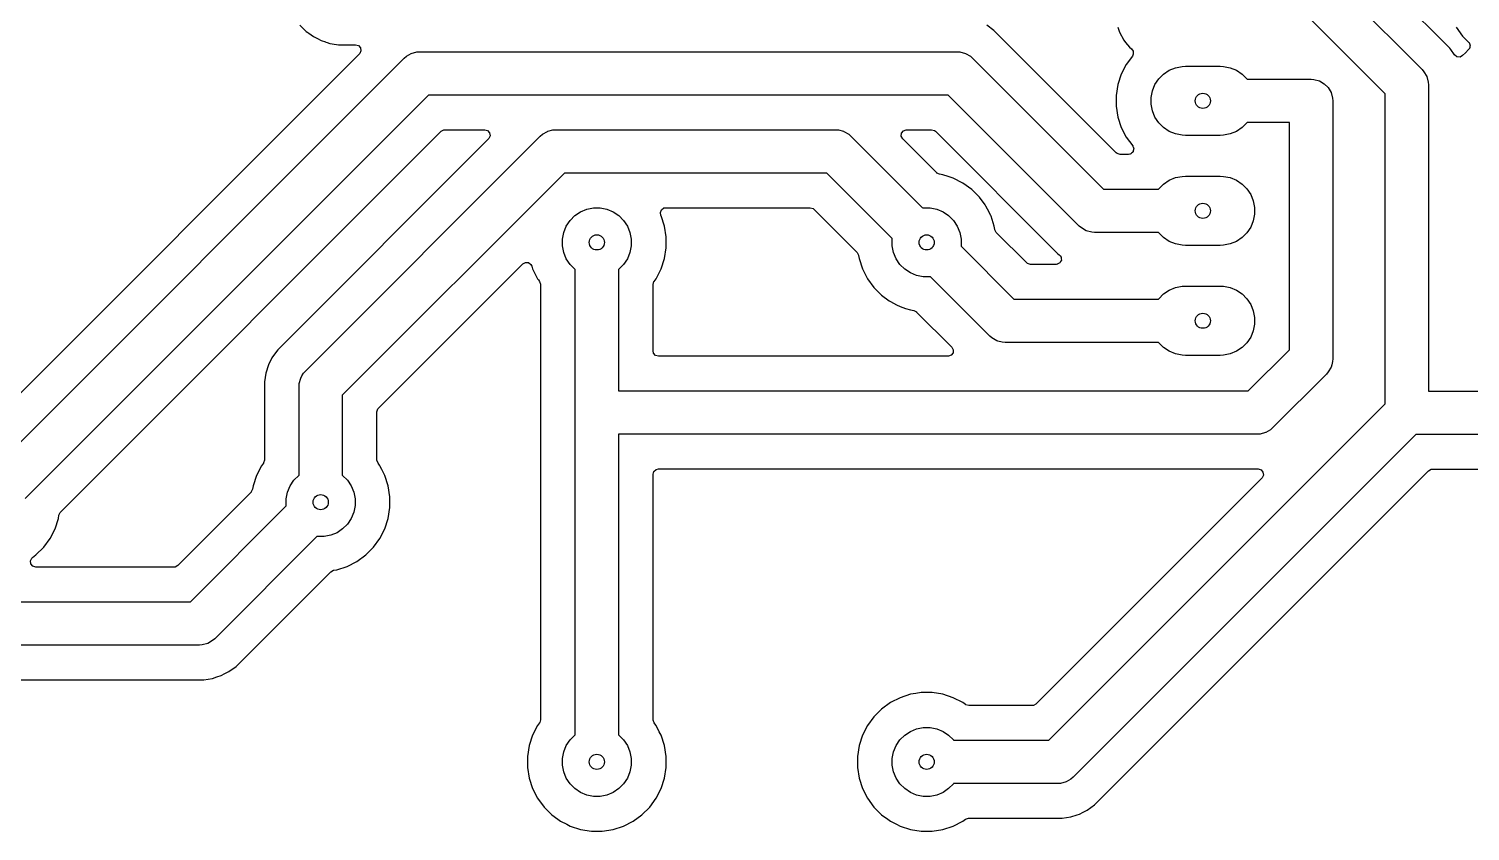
# Model space of a CAD drawing. Extents: x 20 to 124, y -124 to -20.
# Drawn here: x 50.81 to 84.11, y -99.6 to -81.07 of the extents above; entities that cross this region are included whole.
import ezdxf

# ---------------------------------------------------------------- set-up
doc = ezdxf.new("R2010")
doc.units = 0
doc.layers.add('BLACK', color=7, linetype='CONTINUOUS')
doc.layers.add('WHITE', color=7, linetype='CONTINUOUS')

msp = doc.modelspace()

# ---------------------------------------------------------------- linework, layer by layer
at = {"layer": 'BLACK', "linetype": 'CONTINUOUS'}
for p, q in [((83.632866, -81.515281), (81.315619, -79.198034)), ((80.821953, -79.836447), (82.994453, -82.008947)), ((82.1409, -82.569606), (80.261294, -80.69)), ((57.071734, -80.980919), (57.216481, -81.125666)), ((57.216481, -81.125666), (57.253599, -81.152634)), ((57.253599, -81.152634), (57.276003, -81.168911)), ((57.276003, -81.168911), (57.276002, -81.168911)), ((57.276002, -81.168911), (57.381235, -81.245367)), ((57.381235, -81.245367), (57.382089, -81.245987)), ((57.382089, -81.245987), (57.473285, -81.292453)), ((73.101719, -81.104234), (72.936111, -80.983913)), ((73.101721, -81.104236), (73.101719, -81.104234)), ((75.930666, -83.933181), (73.101721, -81.104236)), ((75.96985, -81.028845), (76.004768, -81.143954)), ((76.004768, -81.143954), (76.102315, -81.32645)), ((83.781132, -81.028848), (83.929201, -81.232649)), ((83.929201, -81.232649), (83.929205, -81.232654)), ((83.929205, -81.232654), (84.06887, -81.372319)), ((57.473285, -81.292453), (57.564481, -81.33892)), ((57.564481, -81.33892), (57.661779, -81.370534)), ((57.661779, -81.370534), (57.666417, -81.372041)), ((57.666417, -81.372041), (57.666422, -81.372043)), ((57.666422, -81.372043), (57.700654, -81.383165)), ((57.700654, -81.383165), (57.759165, -81.402177)), ((57.759165, -81.402177), (57.813564, -81.410793)), ((57.813564, -81.410793), (57.961348, -81.4342)), ((57.961348, -81.4342), (57.961349, -81.4342)), ((57.961349, -81.4342), (58.166052, -81.4342)), ((58.166052, -81.4342), (58.357253, -81.4342)), ((58.357253, -81.4342), (58.424292, -81.453885)), ((58.424292, -81.453885), (58.470047, -81.506689)), ((58.479991, -81.575847), (58.450966, -81.639403)), ((58.470047, -81.506689), (58.479991, -81.575847)), ((76.102315, -81.32645), (76.146479, -81.380264)), ((76.146479, -81.380264), (76.23359, -81.48641)), ((76.23359, -81.48641), (76.282049, -81.52618)), ((76.282049, -81.52618), (76.321383, -81.583926)), ((83.656407, -81.547682), (83.632866, -81.515281)), ((83.744636, -81.669119), (83.656407, -81.547682)), ((84.068872, -81.547678), (83.994972, -81.621579)), ((84.06887, -81.372319), (84.073208, -81.380264)), ((84.090021, -81.519427), (84.068872, -81.547678)), ((84.073208, -81.380264), (84.080456, -81.38569)), ((84.080456, -81.38569), (84.08969, -81.410449)), ((84.08969, -81.410449), (84.102355, -81.433642)), ((84.091552, -81.512388), (84.090021, -81.519427)), ((84.097371, -81.503334), (84.091552, -81.512388)), ((84.099256, -81.476974), (84.097371, -81.503334)), ((84.104873, -81.451154), (84.099256, -81.476974)), ((84.102355, -81.433642), (84.101709, -81.442671)), ((84.101709, -81.442671), (84.104873, -81.451154)), ((58.444934, -81.645881), (49.69859, -90.392223)), ((50.017278, -91.205615), (59.480246, -81.742647)), ((58.450966, -81.639403), (58.444934, -81.645881)), ((59.480246, -81.742647), (59.52941, -81.699531)), ((59.52941, -81.699531), (59.529419, -81.699523)), ((59.529419, -81.699523), (59.642458, -81.63426)), ((59.642458, -81.63426), (59.768537, -81.600477)), ((59.768537, -81.600477), (59.768552, -81.600477)), ((59.768552, -81.600477), (59.8338, -81.5962)), ((59.8338, -81.5962), (72.2545, -81.5962)), ((72.2545, -81.5962), (72.319748, -81.600477)), ((72.319748, -81.600477), (72.319763, -81.600477)), ((72.319763, -81.600477), (72.445842, -81.63426)), ((72.445842, -81.63426), (72.558881, -81.699523)), ((72.558881, -81.699523), (72.558896, -81.699538)), ((72.558896, -81.699538), (72.608053, -81.742647)), ((72.608053, -81.742647), (75.635406, -84.77)), ((76.161129, -81.891155), (76.04676, -82.115616)), ((76.303703, -81.694918), (76.161129, -81.891155)), ((76.323254, -81.65377), (76.303703, -81.694918)), ((76.321383, -81.583926), (76.323254, -81.65377)), ((83.745687, -81.670544), (83.744636, -81.669119)), ((83.80162, -81.712416), (83.745687, -81.670544)), ((83.871312, -81.7174), (83.80162, -81.712416)), ((83.932635, -81.683916), (83.871312, -81.7174)), ((83.994972, -81.621579), (83.932635, -81.683916)), ((76.04676, -82.115616), (75.96891, -82.355214)), ((76.824463, -82.352883), (76.911592, -82.222485)), ((76.911592, -82.222485), (77.022485, -82.111592)), ((77.022485, -82.111592), (77.152883, -82.024463)), ((77.152883, -82.024463), (77.297772, -81.964448)), ((77.297772, -81.964448), (77.451586, -81.933852)), ((77.451586, -81.933852), (77.53, -81.93)), ((77.53, -81.93), (78.33, -81.93)), ((78.33, -81.93), (78.408414, -81.933852)), ((78.408414, -81.933852), (78.562228, -81.964448)), ((78.562228, -81.964448), (78.707117, -82.024463)), ((78.707117, -82.024463), (78.837515, -82.111592)), ((78.837515, -82.111592), (78.948408, -82.222485)), ((78.948408, -82.222485), (78.953429, -82.23)), ((78.953429, -82.23), (80.4317, -82.23)), ((80.4317, -82.23), (80.496963, -82.234278)), ((80.496963, -82.234278), (80.623042, -82.26806)), ((82.994453, -82.008947), (83.037561, -82.058103)), ((83.037561, -82.058103), (83.037577, -82.058119)), ((83.037577, -82.058119), (83.10284, -82.171158)), ((83.10284, -82.171158), (83.136623, -82.297237)), ((75.96891, -82.355214), (75.9295, -82.604038)), ((76.733852, -82.651586), (76.764448, -82.497772)), ((76.764448, -82.497772), (76.824463, -82.352883)), ((80.623042, -82.26806), (80.736081, -82.333323)), ((80.736081, -82.333323), (80.828377, -82.425619)), ((80.828377, -82.425619), (80.89364, -82.538658)), ((80.89364, -82.538658), (80.927422, -82.664737)), ((82.1409, -89.729793), (82.1409, -82.569606)), ((83.136623, -82.297237), (83.136623, -82.297252)), ((83.136623, -82.297252), (83.1409, -82.3625)), ((83.1409, -82.3625), (83.1409, -89.4369)), ((60.040907, -82.5962), (50.724384, -91.912721)), ((72.047394, -82.5962), (60.040907, -82.5962)), ((75.074747, -85.623553), (72.047394, -82.5962)), ((75.9295, -82.604038), (75.9295, -82.855961)), ((75.9295, -82.855961), (75.96891, -83.104785)), ((76.733852, -82.808414), (76.733852, -82.651586)), ((76.764448, -82.962228), (76.733852, -82.808414)), ((80.927422, -82.664737), (80.9317, -82.73)), ((80.9317, -82.73), (80.9317, -88.6878)), ((75.96891, -83.104785), (76.04676, -83.344383)), ((76.824463, -83.107117), (76.764448, -82.962228)), ((76.911592, -83.237515), (76.824463, -83.107117)), ((77.022485, -83.348408), (76.911592, -83.237515)), ((78.948408, -83.237515), (78.837515, -83.348408)), ((78.953429, -83.23), (78.948408, -83.237515)), ((79.9317, -83.23), (78.953429, -83.23)), ((79.9317, -88.480693), (79.9317, -83.23)), ((51.537757, -92.231426), (60.336166, -83.433019)), ((57.196447, -88.971847), (62.623947, -83.544347)), ((60.336166, -83.433019), (60.397489, -83.399534)), ((60.397489, -83.399534), (60.423847, -83.3967)), ((60.423847, -83.3967), (61.340153, -83.3967)), ((61.340153, -83.3967), (61.407192, -83.416385)), ((61.407192, -83.416385), (61.452947, -83.469189)), ((61.462891, -83.538347), (61.433866, -83.601903)), ((61.452947, -83.469189), (61.462891, -83.538347)), ((62.623947, -83.544347), (62.67311, -83.501231)), ((62.67311, -83.501231), (62.673119, -83.501223)), ((62.673119, -83.501223), (62.786158, -83.43596)), ((62.786158, -83.43596), (62.797134, -83.433019)), ((62.797134, -83.433019), (62.912237, -83.402177)), ((62.912237, -83.402177), (62.912252, -83.402177)), ((62.912252, -83.402177), (62.9775, -83.3979)), ((62.9775, -83.3979), (69.4479, -83.3979)), ((69.4479, -83.3979), (69.513148, -83.402177)), ((69.513148, -83.402177), (69.513163, -83.402177)), ((69.513163, -83.402177), (69.628266, -83.433019)), ((69.628266, -83.433019), (69.639242, -83.43596)), ((69.639242, -83.43596), (69.752281, -83.501223)), ((69.752281, -83.501223), (69.752296, -83.501238)), ((69.752296, -83.501238), (69.801453, -83.544347)), ((69.801453, -83.544347), (71.462721, -85.205615)), ((70.964081, -83.547058), (70.969065, -83.477366)), ((70.997566, -83.608381), (70.964081, -83.547058)), ((70.969065, -83.477366), (71.010937, -83.421433)), ((71.010937, -83.421433), (71.076401, -83.397016)), ((71.076401, -83.397016), (71.085247, -83.3967)), ((71.085247, -83.3967), (71.664453, -83.3967)), ((71.664453, -83.3967), (71.731492, -83.416385)), ((71.731492, -83.416385), (71.752134, -83.433019)), ((71.752134, -83.433019), (74.581081, -86.261966)), ((76.04676, -83.344383), (76.161132, -83.568848)), ((76.161132, -83.568848), (76.309176, -83.772615)), ((77.152883, -83.435537), (77.022485, -83.348408)), ((77.297772, -83.495552), (77.152883, -83.435537)), ((77.451586, -83.526148), (77.297772, -83.495552)), ((77.53, -83.53), (77.451586, -83.526148)), ((78.33, -83.53), (77.53, -83.53)), ((78.408414, -83.526148), (78.33, -83.53)), ((78.562228, -83.495552), (78.408414, -83.526148)), ((78.707117, -83.435537), (78.562228, -83.495552)), ((78.837515, -83.348408), (78.707117, -83.435537)), ((61.427834, -83.608381), (56.558036, -88.478178)), ((61.433866, -83.601903), (61.427834, -83.608381)), ((71.781408, -84.392223), (70.997566, -83.608381)), ((76.31683, -83.906475), (76.307801, -83.915248)), ((76.309176, -83.772615), (76.313407, -83.784474)), ((76.313407, -83.784474), (76.321652, -83.793989)), ((76.322039, -83.884072), (76.31683, -83.906475)), ((76.321652, -83.793989), (76.324925, -83.816755)), ((76.331596, -83.863147), (76.322039, -83.884072)), ((76.324925, -83.816755), (76.332656, -83.838421)), ((76.332656, -83.838421), (76.329804, -83.850684)), ((76.329804, -83.850684), (76.331596, -83.863147)), ((75.951308, -83.949815), (75.930666, -83.933181)), ((76.018347, -83.9695), (75.951308, -83.949815)), ((76.208858, -83.9695), (76.018347, -83.9695)), ((76.243793, -83.964477), (76.208858, -83.9695)), ((76.252978, -83.958573), (76.243793, -83.964477)), ((76.266724, -83.95517), (76.252978, -83.958573)), ((76.283218, -83.939139), (76.266724, -83.95517)), ((76.302571, -83.926703), (76.283218, -83.939139)), ((76.307801, -83.915248), (76.302571, -83.926703)), ((63.184606, -84.3979), (58.05, -89.532506)), ((69.240794, -84.3979), (63.184606, -84.3979)), ((70.755615, -85.912721), (69.240794, -84.3979)), ((71.786555, -84.397085), (71.781408, -84.392223)), ((71.849689, -84.427015), (71.786555, -84.397085)), ((71.924783, -84.438909), (71.849689, -84.427015)), ((72.044582, -84.477834), (71.924783, -84.438909)), ((72.164379, -84.516759), (72.044582, -84.477834)), ((72.388845, -84.63113), (72.164379, -84.516759)), ((77.022485, -84.651592), (77.152883, -84.564463)), ((77.152883, -84.564463), (77.297772, -84.504448)), ((77.297772, -84.504448), (77.451586, -84.473852)), ((77.451586, -84.473852), (77.53, -84.47)), ((77.53, -84.47), (78.33, -84.47)), ((78.33, -84.47), (78.408414, -84.473852)), ((78.408414, -84.473852), (78.562228, -84.504448)), ((78.562228, -84.504448), (78.707117, -84.564463)), ((78.707117, -84.564463), (78.837515, -84.651592)), ((72.388847, -84.631131), (72.388845, -84.63113)), ((72.388848, -84.631132), (72.388847, -84.631131)), ((72.592649, -84.779201), (72.388848, -84.631132)), ((72.592654, -84.779205), (72.592649, -84.779201)), ((72.770794, -84.957345), (72.592654, -84.779205)), ((75.635406, -84.77), (76.906571, -84.77)), ((76.906571, -84.77), (76.911592, -84.762485)), ((76.911592, -84.762485), (77.022485, -84.651592)), ((78.837515, -84.651592), (78.948408, -84.762485)), ((78.948408, -84.762485), (79.035537, -84.892883)), ((79.035537, -84.892883), (79.095552, -85.037772)), ((63.552883, -85.294463), (63.697772, -85.234448)), ((63.697772, -85.234448), (63.851586, -85.203852)), ((63.851586, -85.203852), (64.008414, -85.203852)), ((64.008414, -85.203852), (64.162228, -85.234448)), ((64.162228, -85.234448), (64.307117, -85.294463)), ((65.423091, -85.245286), (65.480197, -85.205029)), ((65.480197, -85.205029), (65.520197, -85.1984)), ((65.520197, -85.1984), (68.857853, -85.1984)), ((68.857853, -85.1984), (68.924892, -85.218085)), ((68.924892, -85.218085), (68.945534, -85.234719)), ((68.945534, -85.234719), (69.942223, -86.231408)), ((71.462721, -85.205615), (71.471586, -85.203852)), ((71.471586, -85.203852), (71.628414, -85.203852)), ((71.628414, -85.203852), (71.782228, -85.234448)), ((71.782228, -85.234448), (71.927117, -85.294463)), ((72.770798, -84.95735), (72.770794, -84.957345)), ((72.899952, -85.135117), (72.770798, -84.95735)), ((72.91887, -85.161155), (72.899952, -85.135117)), ((72.991747, -85.304184), (72.91887, -85.161155)), ((79.095552, -85.037772), (79.126148, -85.191586)), ((79.126148, -85.191586), (79.126148, -85.348414)), ((63.224463, -85.622883), (63.311592, -85.492485)), ((63.311592, -85.492485), (63.422485, -85.381592)), ((63.422485, -85.381592), (63.552883, -85.294463)), ((64.307117, -85.294463), (64.437515, -85.381592)), ((64.437515, -85.381592), (64.548408, -85.492485)), ((64.548408, -85.492485), (64.635537, -85.622883)), ((65.396816, -85.310027), (65.423091, -85.245286)), ((65.409713, -85.378696), (65.396816, -85.310027)), ((65.413238, -85.385614), (65.409713, -85.378696)), ((65.413238, -85.385617), (65.413238, -85.385614)), ((65.413241, -85.385621), (65.413238, -85.385617)), ((65.49109, -85.625215), (65.413241, -85.385621)), ((71.927117, -85.294463), (72.057515, -85.381592)), ((72.057515, -85.381592), (72.168408, -85.492485)), ((72.168408, -85.492485), (72.255537, -85.622883)), ((73.033239, -85.385616), (72.991747, -85.304184)), ((73.033239, -85.385618), (73.033239, -85.385616)), ((73.033241, -85.385621), (73.033239, -85.385618)), ((73.036601, -85.395962), (73.033241, -85.385621)), ((73.11109, -85.625214), (73.036601, -85.395962)), ((79.095552, -85.502228), (79.035537, -85.647117)), ((79.126148, -85.348414), (79.095552, -85.502228)), ((63.133852, -85.921586), (63.164448, -85.767772)), ((63.164448, -85.767772), (63.224463, -85.622883)), ((64.635537, -85.622883), (64.695552, -85.767772)), ((64.695552, -85.767772), (64.726148, -85.921586)), ((65.5305, -85.874038), (65.49109, -85.625215)), ((65.5305, -86.125962), (65.5305, -85.874038)), ((72.255537, -85.622883), (72.315552, -85.767772)), ((72.315552, -85.767772), (72.346148, -85.921586)), ((73.122983, -85.700306), (73.11109, -85.625214)), ((73.12429, -85.707267), (73.122983, -85.700306)), ((73.157775, -85.76859), (73.12429, -85.707267)), ((73.862365, -86.473181), (73.157775, -85.76859)), ((75.123903, -85.666661), (75.074747, -85.623553)), ((75.123919, -85.666677), (75.123903, -85.666661)), ((75.236958, -85.73194), (75.123919, -85.666677)), ((75.363037, -85.765723), (75.236958, -85.73194)), ((75.363052, -85.765723), (75.363037, -85.765723)), ((75.4283, -85.77), (75.363052, -85.765723)), ((76.906571, -85.77), (75.4283, -85.77)), ((76.911592, -85.777515), (76.906571, -85.77)), ((77.022485, -85.888408), (76.911592, -85.777515)), ((77.152883, -85.975537), (77.022485, -85.888408)), ((78.837515, -85.888408), (78.707117, -85.975537)), ((78.948408, -85.777515), (78.837515, -85.888408)), ((79.035537, -85.647117), (78.948408, -85.777515)), ((63.133852, -86.078414), (63.133852, -85.921586)), ((63.164448, -86.232228), (63.133852, -86.078414)), ((63.224463, -86.377117), (63.164448, -86.232228)), ((64.695552, -86.232228), (64.635537, -86.377117)), ((64.726148, -86.078414), (64.695552, -86.232228)), ((64.726148, -85.921586), (64.726148, -86.078414)), ((65.49109, -86.374785), (65.5305, -86.125962)), ((69.942223, -86.231408), (69.975708, -86.292731)), ((70.753852, -85.921586), (70.755615, -85.912721)), ((70.753852, -86.078414), (70.753852, -85.921586)), ((70.784448, -86.232228), (70.753852, -86.078414)), ((70.844463, -86.377117), (70.784448, -86.232228)), ((72.346148, -86.078414), (72.344384, -86.087278)), ((72.344384, -86.087278), (73.567107, -87.31)), ((72.346148, -85.921586), (72.346148, -86.078414)), ((77.297772, -86.035552), (77.152883, -85.975537)), ((77.451586, -86.066148), (77.297772, -86.035552)), ((77.53, -86.07), (77.451586, -86.066148)), ((78.33, -86.07), (77.53, -86.07)), ((78.408414, -86.066148), (78.33, -86.07)), ((78.562228, -86.035552), (78.408414, -86.066148)), ((78.707117, -85.975537), (78.562228, -86.035552)), ((58.886814, -89.82777), (62.21869, -86.495893)), ((62.21869, -86.495893), (62.280011, -86.46241)), ((62.280011, -86.46241), (62.349703, -86.467394)), ((62.349703, -86.467394), (62.405636, -86.509266)), ((62.405636, -86.509266), (62.4243, -86.545257)), ((62.4243, -86.545257), (62.44676, -86.614383)), ((63.311592, -86.507515), (63.224463, -86.377117)), ((63.422485, -86.618408), (63.311592, -86.507515)), ((64.548408, -86.507515), (64.437515, -86.618408)), ((64.635537, -86.377117), (64.548408, -86.507515)), ((65.413241, -86.614379), (65.49109, -86.374785)), ((69.975708, -86.292731), (69.977015, -86.299689)), ((69.977015, -86.299689), (69.988909, -86.374783)), ((69.988909, -86.374783), (70.06676, -86.614381)), ((70.931592, -86.507515), (70.844463, -86.377117)), ((71.042485, -86.618408), (70.931592, -86.507515)), ((73.883007, -86.489815), (73.862365, -86.473181)), ((73.950046, -86.5095), (73.883007, -86.489815)), ((74.54015, -86.5095), (73.950046, -86.5095)), ((74.565511, -86.506589), (74.54015, -86.5095)), ((74.566526, -86.506662), (74.565511, -86.506589)), ((74.566963, -86.506423), (74.566526, -86.506662)), ((74.568236, -86.506277), (74.566963, -86.506423)), ((74.597895, -86.489527), (74.568236, -86.506277)), ((74.581081, -86.261966), (74.61376, -86.285709)), ((74.627844, -86.473169), (74.597895, -86.489527)), ((74.61376, -86.285709), (74.614446, -86.286222)), ((74.614446, -86.286222), (74.634898, -86.313534)), ((74.628281, -86.472367), (74.627844, -86.473169)), ((74.629074, -86.47192), (74.628281, -86.472367)), ((74.644964, -86.441803), (74.629074, -86.47192)), ((74.634898, -86.313534), (74.655701, -86.340512)), ((74.66132, -86.411841), (74.644964, -86.441803)), ((74.655701, -86.340512), (74.655778, -86.341419)), ((74.655778, -86.341419), (74.656326, -86.34215)), ((74.656326, -86.34215), (74.658764, -86.376184)), ((74.658764, -86.376184), (74.66168, -86.410125)), ((74.66168, -86.410125), (74.661254, -86.41093)), ((74.661254, -86.41093), (74.66132, -86.411841)), ((62.44676, -86.614383), (62.56113, -86.838846)), ((62.56113, -86.838846), (62.581193, -86.866459)), ((62.581193, -86.866459), (62.605817, -86.900352)), ((62.605817, -86.900352), (62.629298, -86.966156)), ((63.43, -86.623429), (63.422485, -86.618408)), ((63.43, -89.9317), (63.43, -86.623429)), ((64.437515, -86.618408), (64.43, -86.623429)), ((64.43, -86.623429), (64.43, -89.4317)), ((65.2305, -86.973237), (65.250185, -86.906198)), ((65.250185, -86.906198), (65.254168, -86.90037)), ((65.254168, -86.90037), (65.29887, -86.838845)), ((65.29887, -86.838845), (65.413241, -86.614379)), ((70.06676, -86.614381), (70.181132, -86.838848)), ((70.181132, -86.838848), (70.329201, -87.042649)), ((71.172883, -86.705537), (71.042485, -86.618408)), ((71.317772, -86.765552), (71.172883, -86.705537)), ((71.471586, -86.796148), (71.317772, -86.765552)), ((71.628414, -86.796148), (71.471586, -86.796148)), ((71.637278, -86.794384), (71.628414, -86.796148)), ((73.006447, -88.163554), (71.637278, -86.794384)), ((62.629298, -86.966156), (62.6295, -86.973237)), ((62.6295, -86.973237), (62.6295, -97.026761)), ((65.2305, -88.5072), (65.2305, -86.973237)), ((70.329201, -87.042649), (70.329205, -87.042654)), ((70.329205, -87.042654), (70.507345, -87.220794)), ((70.507345, -87.220794), (70.50735, -87.220798)), ((70.50735, -87.220798), (70.685117, -87.349952)), ((76.911592, -87.302485), (77.022485, -87.191592)), ((77.022485, -87.191592), (77.152883, -87.104463)), ((77.152883, -87.104463), (77.297772, -87.044448)), ((77.297772, -87.044448), (77.451586, -87.013852)), ((77.451586, -87.013852), (77.53, -87.01)), ((77.53, -87.01), (78.33, -87.01)), ((78.33, -87.01), (78.408414, -87.013852)), ((78.408414, -87.013852), (78.562228, -87.044448)), ((78.562228, -87.044448), (78.707117, -87.104463)), ((78.707117, -87.104463), (78.837515, -87.191592)), ((78.837515, -87.191592), (78.948408, -87.302485)), ((70.685117, -87.349952), (70.711155, -87.36887)), ((70.711155, -87.36887), (70.854184, -87.441747)), ((70.854184, -87.441747), (70.935616, -87.483239)), ((70.935616, -87.483239), (70.935618, -87.483239)), ((70.935618, -87.483239), (70.935621, -87.483241)), ((70.935621, -87.483241), (71.064049, -87.52497)), ((71.064049, -87.52497), (71.175214, -87.56109)), ((71.175214, -87.56109), (71.214439, -87.567302)), ((71.214439, -87.567302), (71.250306, -87.572983)), ((71.250306, -87.572983), (71.313441, -87.602912)), ((73.567107, -87.31), (76.906571, -87.31)), ((76.906571, -87.31), (76.911592, -87.302485)), ((78.948408, -87.302485), (79.035537, -87.432883)), ((79.035537, -87.432883), (79.095552, -87.577772)), ((71.313441, -87.602912), (71.31859, -87.607775)), ((71.31859, -87.607775), (72.130335, -88.419519)), ((79.095552, -87.577772), (79.126148, -87.731586)), ((79.126148, -87.888414), (79.095552, -88.042228)), ((79.126148, -87.731586), (79.126148, -87.888414)), ((73.055611, -88.206669), (73.006447, -88.163554)), ((73.055619, -88.206677), (73.055611, -88.206669)), ((73.168658, -88.27194), (73.055619, -88.206677)), ((79.035537, -88.187117), (78.948408, -88.317515)), ((79.095552, -88.042228), (79.035537, -88.187117)), ((56.558036, -88.478178), (56.437716, -88.643784)), ((65.241706, -88.558711), (65.2305, -88.5072)), ((65.287461, -88.611515), (65.241706, -88.558711)), ((72.158836, -88.550533), (72.116964, -88.606467)), ((72.130335, -88.419519), (72.16382, -88.480842)), ((72.16382, -88.480842), (72.158836, -88.550533)), ((73.195301, -88.279079), (73.168658, -88.27194)), ((73.294737, -88.305723), (73.195301, -88.279079)), ((73.294752, -88.305723), (73.294737, -88.305723)), ((73.36, -88.31), (73.294752, -88.305723)), ((76.906571, -88.31), (73.36, -88.31)), ((76.911592, -88.317515), (76.906571, -88.31)), ((77.022485, -88.428408), (76.911592, -88.317515)), ((77.152883, -88.515537), (77.022485, -88.428408)), ((77.297772, -88.575552), (77.152883, -88.515537)), ((78.707117, -88.515537), (78.562228, -88.575552)), ((78.837515, -88.428408), (78.707117, -88.515537)), ((78.948408, -88.317515), (78.837515, -88.428408)), ((78.980694, -89.4317), (79.9317, -88.480693)), ((56.343272, -88.83082), (56.281522, -89.020867)), ((56.344332, -88.827058), (56.343272, -88.83082)), ((56.425161, -88.668424), (56.344332, -88.827058)), ((56.437711, -88.643793), (56.42516, -88.668423)), ((56.42516, -88.668423), (56.425161, -88.668424)), ((56.437716, -88.643784), (56.437711, -88.643793)), ((65.3545, -88.6312), (65.287461, -88.611515)), ((72.042654, -88.6312), (65.3545, -88.6312)), ((72.0515, -88.630884), (72.042654, -88.6312)), ((72.116964, -88.606467), (72.0515, -88.630884)), ((77.451586, -88.606148), (77.297772, -88.575552)), ((77.53, -88.61), (77.451586, -88.606148)), ((78.33, -88.61), (77.53, -88.61)), ((78.408414, -88.606148), (78.33, -88.61)), ((78.562228, -88.575552), (78.408414, -88.606148)), ((80.89364, -88.879142), (80.828377, -88.992181)), ((80.907596, -88.827058), (80.89364, -88.879142)), ((80.927423, -88.753063), (80.907596, -88.827058)), ((80.9317, -88.6878), (80.927423, -88.753047)), ((80.927423, -88.753047), (80.927423, -88.753063)), ((56.281522, -89.020868), (56.2495, -89.223048)), ((56.2495, -89.223048), (56.2495, -91.026761)), ((56.281522, -89.020867), (56.281522, -89.020868)), ((57.054277, -89.260137), (57.08806, -89.134058)), ((57.08806, -89.134058), (57.116686, -89.084477)), ((57.116686, -89.084477), (57.153323, -89.021019)), ((57.153323, -89.021019), (57.153338, -89.021003)), ((57.153338, -89.021003), (57.196447, -88.971847)), ((80.785253, -89.041354), (79.541353, -90.285253)), ((80.828368, -88.992189), (80.785253, -89.041354)), ((80.828377, -88.992181), (80.828368, -88.992189)), ((57.05, -89.3254), (57.054277, -89.260152)), ((57.05, -91.37657), (57.05, -89.3254)), ((57.054277, -89.260152), (57.054277, -89.260137)), ((58.05, -89.532506), (58.05, -91.37657)), ((64.43, -89.4317), (78.980694, -89.4317)), ((83.1409, -89.4369), (98.723694, -89.4369)), ((58.8505, -89.915446), (58.870185, -89.848407)), ((58.870185, -89.848407), (58.886814, -89.82777)), ((74.370694, -97.5), (82.1409, -89.729793)), ((58.8505, -91.026761), (58.8505, -89.915446)), ((63.43, -97.37657), (63.43, -89.9317)), ((79.1878, -90.4317), (64.43, -90.4317)), ((64.43, -90.4317), (64.43, -97.37657)), ((82.848007, -90.4369), (74.931353, -98.353553)), ((79.253048, -90.427423), (79.1878, -90.4317)), ((79.253063, -90.427423), (79.253048, -90.427423)), ((79.379142, -90.39364), (79.253063, -90.427423)), ((79.381596, -90.392223), (79.379142, -90.39364)), ((79.492181, -90.328377), (79.381596, -90.392223)), ((79.492196, -90.328361), (79.492181, -90.328377)), ((79.541353, -90.285253), (79.492196, -90.328361)), ((98.9308, -90.4369), (82.848007, -90.4369)), ((56.181132, -91.161151), (56.06676, -91.385618)), ((56.225818, -91.099646), (56.181132, -91.161151)), ((56.229815, -91.0938), (56.225818, -91.099646)), ((56.2495, -91.026761), (56.229815, -91.0938)), ((58.850702, -91.03384), (58.8505, -91.026761)), ((58.874182, -91.099646), (58.850702, -91.03384)), ((58.90504, -91.14212), (58.874182, -91.099646)), ((58.91887, -91.161155), (58.90504, -91.14212)), ((58.960779, -91.243406), (58.91887, -91.161155)), ((65.302989, -91.243406), (65.3545, -91.2322)), ((65.3545, -91.2322), (79.207052, -91.2322)), ((79.207052, -91.2322), (79.274091, -91.251885)), ((83.204589, -91.240234), (83.230947, -91.2374)), ((83.230947, -91.2374), (99.033151, -91.2374)), ((56.06676, -91.385618), (55.988909, -91.625217)), ((56.844463, -91.622883), (56.931592, -91.492485)), ((56.931592, -91.492485), (57.042485, -91.381592)), ((57.042485, -91.381592), (57.05, -91.37657)), ((58.05, -91.37657), (58.057515, -91.381592)), ((58.057515, -91.381592), (58.168408, -91.492485)), ((58.168408, -91.492485), (58.255537, -91.622883)), ((59.033239, -91.385616), (58.960779, -91.243406)), ((59.033239, -91.385618), (59.033239, -91.385616)), ((59.033241, -91.385621), (59.033239, -91.385618)), ((59.11109, -91.625215), (59.033241, -91.385621)), ((65.2305, -91.3562), (65.250185, -91.289161)), ((65.2305, -97.026761), (65.2305, -91.3562)), ((65.250185, -91.289161), (65.302989, -91.243406)), ((79.294733, -91.443881), (74.075434, -96.663181)), ((75.425019, -98.991966), (83.143266, -91.273719)), ((79.274091, -91.251885), (79.319846, -91.304689)), ((79.300765, -91.437403), (79.294733, -91.443881)), ((79.32979, -91.373847), (79.300765, -91.437403)), ((79.319846, -91.304689), (79.32979, -91.373847)), ((83.143266, -91.273719), (83.204589, -91.240234)), ((55.942223, -91.76859), (54.245934, -93.464881)), ((55.947085, -91.763443), (55.942223, -91.76859)), ((55.977015, -91.700309), (55.947085, -91.763443)), ((55.988909, -91.625217), (55.977015, -91.700309)), ((56.753852, -91.921586), (56.784448, -91.767772)), ((56.784448, -91.767772), (56.844463, -91.622883)), ((58.255537, -91.622883), (58.315552, -91.767772)), ((58.315552, -91.767772), (58.346148, -91.921586)), ((59.1505, -91.874038), (59.11109, -91.625215)), ((59.1505, -92.125962), (59.1505, -91.874038)), ((51.502984, -92.299687), (51.532911, -92.236557)), ((51.532911, -92.236557), (51.537757, -92.231426)), ((54.541194, -94.3017), (56.755615, -92.087278)), ((56.753852, -92.078414), (56.753852, -91.921586)), ((56.755615, -92.087278), (56.753852, -92.078414)), ((58.315552, -92.232228), (58.255537, -92.377117)), ((58.346148, -92.078414), (58.315552, -92.232228)), ((58.346148, -91.921586), (58.346148, -92.078414)), ((59.11109, -92.374785), (59.1505, -92.125962)), ((51.413241, -92.614379), (51.49109, -92.374785)), ((51.49109, -92.374785), (51.502984, -92.299687)), ((58.168408, -92.507515), (58.057515, -92.618408)), ((58.255537, -92.377117), (58.168408, -92.507515)), ((59.033241, -92.614379), (59.11109, -92.374785)), ((51.150793, -93.042656), (51.29887, -92.838845)), ((51.29887, -92.838845), (51.413241, -92.614379)), ((57.462721, -92.794384), (55.101853, -95.155253)), ((57.471586, -92.796148), (57.462721, -92.794384)), ((57.628414, -92.796148), (57.471586, -92.796148)), ((57.782228, -92.765552), (57.628414, -92.796148)), ((57.927117, -92.705537), (57.782228, -92.765552)), ((58.057515, -92.618408), (57.927117, -92.705537)), ((58.770793, -93.042656), (58.91887, -92.838845)), ((58.91887, -92.838845), (59.033241, -92.614379)), ((50.895457, -93.276882), (50.972649, -93.220798)), ((50.972647, -93.220798), (50.972656, -93.220793)), ((50.972649, -93.220798), (50.972647, -93.220798)), ((50.972656, -93.220793), (51.150793, -93.042656)), ((58.388845, -93.36887), (58.592656, -93.220793)), ((58.592656, -93.220793), (58.770793, -93.042656)), ((50.845604, -93.359553), (50.874629, -93.295997)), ((50.855548, -93.428711), (50.845604, -93.359553)), ((50.901303, -93.481515), (50.855548, -93.428711)), ((50.874629, -93.295997), (50.895457, -93.276882)), ((50.968342, -93.5012), (50.901303, -93.481515)), ((54.158253, -93.5012), (50.968342, -93.5012)), ((54.184611, -93.498366), (54.158253, -93.5012)), ((54.245934, -93.464881), (54.184611, -93.498366)), ((57.849645, -93.57299), (57.924785, -93.56109)), ((57.924785, -93.56109), (58.164379, -93.483241)), ((58.164379, -93.483241), (58.388845, -93.36887)), ((55.595519, -95.793666), (57.78141, -93.607773)), ((57.78141, -93.607773), (57.842731, -93.57429)), ((57.842731, -93.57429), (57.849645, -93.57299)), ((39.208806, -94.3017), (54.541194, -94.3017)), ((55.052681, -95.198377), (54.939642, -95.26364)), ((55.052696, -95.198361), (55.052681, -95.198377)), ((55.101853, -95.155253), (55.052696, -95.198361)), ((54.7483, -95.3017), (39.0017, -95.3017)), ((54.813548, -95.297423), (54.7483, -95.3017)), ((54.813563, -95.297423), (54.813548, -95.297423)), ((54.939642, -95.26364), (54.813563, -95.297423)), ((55.429911, -95.913987), (55.595519, -95.793666)), ((38.899349, -96.1022), (54.850651, -96.1022)), ((54.850651, -96.1022), (54.850652, -96.1022)), ((54.850652, -96.1022), (55.052835, -96.070177)), ((55.052835, -96.070177), (55.150176, -96.038548)), ((55.150176, -96.038548), (55.247519, -96.00692)), ((55.247519, -96.00692), (55.338714, -95.960453)), ((55.338714, -95.960453), (55.429911, -95.913987)), ((70.935616, -96.51676), (70.711151, -96.631132)), ((71.175214, -96.43891), (70.935616, -96.51676)), ((71.299626, -96.419205), (71.175214, -96.43891)), ((71.424038, -96.3995), (71.299626, -96.419205)), ((71.675962, -96.3995), (71.424038, -96.3995)), ((71.924785, -96.43891), (71.675962, -96.3995)), ((72.164383, -96.51676), (71.924785, -96.43891)), ((72.388845, -96.63113), (72.164383, -96.51676)), ((70.507345, -96.779205), (70.329205, -96.957345)), ((70.50735, -96.779201), (70.507345, -96.779205)), ((70.711151, -96.631132), (70.50735, -96.779201)), ((72.450362, -96.675824), (72.388845, -96.63113)), ((72.456199, -96.679815), (72.450362, -96.675824)), ((72.523238, -96.6995), (72.456199, -96.679815)), ((73.987753, -96.6995), (72.523238, -96.6995)), ((74.014111, -96.696666), (73.987753, -96.6995)), ((74.075434, -96.663181), (74.014111, -96.696666)), ((62.561132, -97.161151), (62.44676, -97.385616)), ((62.605818, -97.099646), (62.561132, -97.161151)), ((62.609815, -97.0938), (62.605818, -97.099646)), ((62.6295, -97.026761), (62.609815, -97.0938)), ((65.230702, -97.03384), (65.2305, -97.026761)), ((65.254182, -97.099646), (65.230702, -97.03384)), ((65.292246, -97.152038), (65.254182, -97.099646)), ((65.29887, -97.161155), (65.292246, -97.152038)), ((65.371747, -97.304184), (65.29887, -97.161155)), ((70.181132, -97.161151), (70.06676, -97.385616)), ((70.329201, -96.95735), (70.181132, -97.161151)), ((70.329205, -96.957345), (70.329201, -96.95735)), ((71.317772, -97.234448), (71.471586, -97.203852)), ((71.471586, -97.203852), (71.628414, -97.203852)), ((71.628414, -97.203852), (71.782228, -97.234448)), ((62.44676, -97.385616), (62.36891, -97.625214)), ((63.224463, -97.622883), (63.311592, -97.492485)), ((63.311592, -97.492485), (63.422485, -97.381592)), ((63.422485, -97.381592), (63.43, -97.37657)), ((64.43, -97.37657), (64.437515, -97.381592)), ((64.437515, -97.381592), (64.548408, -97.492485)), ((64.548408, -97.492485), (64.635537, -97.622883)), ((65.413239, -97.385616), (65.371747, -97.304184)), ((65.413239, -97.385618), (65.413239, -97.385616)), ((65.413241, -97.385621), (65.413239, -97.385618)), ((65.49109, -97.625215), (65.413241, -97.385621)), ((70.06676, -97.385616), (69.98891, -97.625214)), ((70.844463, -97.622883), (70.931592, -97.492485)), ((70.931592, -97.492485), (71.042485, -97.381592)), ((71.042485, -97.381592), (71.172883, -97.294463)), ((71.172883, -97.294463), (71.317772, -97.234448)), ((71.782228, -97.234448), (71.927117, -97.294463)), ((71.927117, -97.294463), (72.057515, -97.381592)), ((72.057515, -97.381592), (72.168408, -97.492485)), ((72.168408, -97.492485), (72.173429, -97.5)), ((72.173429, -97.5), (74.370694, -97.5)), ((62.36891, -97.625214), (62.3295, -97.874038)), ((62.3295, -97.874038), (62.3295, -98.125961)), ((63.133852, -97.921586), (63.164448, -97.767772)), ((63.164448, -97.767772), (63.224463, -97.622883)), ((64.635537, -97.622883), (64.695552, -97.767772)), ((64.695552, -97.767772), (64.726148, -97.921586)), ((65.5305, -97.874038), (65.49109, -97.625215)), ((65.5305, -98.125962), (65.5305, -97.874038)), ((69.98891, -97.625214), (69.9495, -97.874038)), ((69.9495, -97.874038), (69.9495, -98.125961)), ((70.753852, -97.921586), (70.784448, -97.767772)), ((70.784448, -97.767772), (70.844463, -97.622883)), ((62.3295, -98.125961), (62.36891, -98.374785)), ((63.133852, -98.078414), (63.133852, -97.921586)), ((63.164448, -98.232228), (63.133852, -98.078414)), ((64.726148, -98.078414), (64.695552, -98.232228)), ((64.726148, -97.921586), (64.726148, -98.078414)), ((65.49109, -98.374785), (65.5305, -98.125962)), ((69.9495, -98.125961), (69.98891, -98.374785)), ((70.753852, -98.078414), (70.753852, -97.921586)), ((70.784448, -98.232228), (70.753852, -98.078414)), ((62.36891, -98.374785), (62.44676, -98.614383)), ((63.224463, -98.377117), (63.164448, -98.232228)), ((63.311592, -98.507515), (63.224463, -98.377117)), ((63.422485, -98.618408), (63.311592, -98.507515)), ((64.548408, -98.507515), (64.437515, -98.618408)), ((64.635537, -98.377117), (64.548408, -98.507515)), ((64.695552, -98.232228), (64.635537, -98.377117)), ((65.413241, -98.614379), (65.49109, -98.374785)), ((69.98891, -98.374785), (70.06676, -98.614383)), ((70.844463, -98.377117), (70.784448, -98.232228)), ((70.931592, -98.507515), (70.844463, -98.377117)), ((71.042485, -98.618408), (70.931592, -98.507515)), ((72.168408, -98.507515), (72.057515, -98.618408)), ((72.173429, -98.5), (72.168408, -98.507515)), ((74.5778, -98.5), (72.173429, -98.5)), ((74.643048, -98.495723), (74.5778, -98.5)), ((74.643063, -98.495723), (74.643048, -98.495723)), ((74.769142, -98.46194), (74.643063, -98.495723)), ((74.882181, -98.396677), (74.769142, -98.46194)), ((74.882196, -98.396661), (74.882181, -98.396677)), ((74.931353, -98.353553), (74.882196, -98.396661)), ((62.44676, -98.614383), (62.561132, -98.838848)), ((62.561132, -98.838848), (62.709201, -99.042649)), ((63.552883, -98.705537), (63.422485, -98.618408)), ((63.697772, -98.765552), (63.552883, -98.705537)), ((63.851586, -98.796148), (63.697772, -98.765552)), ((64.008414, -98.796148), (63.851586, -98.796148)), ((64.162228, -98.765552), (64.008414, -98.796148)), ((64.307117, -98.705537), (64.162228, -98.765552)), ((64.437515, -98.618408), (64.307117, -98.705537)), ((65.150793, -99.042656), (65.29887, -98.838845)), ((65.29887, -98.838845), (65.413241, -98.614379)), ((70.06676, -98.614383), (70.181132, -98.838848)), ((70.181132, -98.838848), (70.329201, -99.042649)), ((71.172883, -98.705537), (71.042485, -98.618408)), ((71.317772, -98.765552), (71.172883, -98.705537)), ((71.471586, -98.796148), (71.317772, -98.765552)), ((71.628414, -98.796148), (71.471586, -98.796148)), ((71.782228, -98.765552), (71.628414, -98.796148)), ((71.927117, -98.705537), (71.782228, -98.765552)), ((72.057515, -98.618408), (71.927117, -98.705537)), ((62.709201, -99.042649), (62.709205, -99.042654)), ((62.709205, -99.042654), (62.887344, -99.220793)), ((62.887344, -99.220793), (62.88735, -99.220798)), ((62.88735, -99.220798), (63.029647, -99.324182)), ((64.768845, -99.36887), (64.972656, -99.220793)), ((64.972656, -99.220793), (65.150793, -99.042656)), ((70.329201, -99.042649), (70.329205, -99.042654)), ((70.329205, -99.042654), (70.507344, -99.220793)), ((70.507344, -99.220793), (70.50735, -99.220798)), ((70.50735, -99.220798), (70.649647, -99.324182)), ((74.882335, -99.268477), (75.02909, -99.220793)), ((75.02909, -99.220793), (75.077019, -99.20522)), ((75.077019, -99.20522), (75.168214, -99.158753)), ((75.168214, -99.158753), (75.259411, -99.112287)), ((75.259411, -99.112287), (75.425019, -98.991966)), ((63.029647, -99.324182), (63.091155, -99.36887)), ((63.091155, -99.36887), (63.234184, -99.441747)), ((63.234184, -99.441747), (63.315616, -99.483239)), ((63.315616, -99.483239), (63.315618, -99.483239)), ((63.315618, -99.483239), (63.315621, -99.483241)), ((63.315621, -99.483241), (63.555215, -99.56109)), ((63.555215, -99.56109), (63.804038, -99.6005)), ((64.055962, -99.6005), (64.304785, -99.56109)), ((64.304785, -99.56109), (64.544379, -99.483241)), ((64.544379, -99.483241), (64.768845, -99.36887)), ((70.649647, -99.324182), (70.711155, -99.36887)), ((70.711155, -99.36887), (70.854184, -99.441747)), ((70.854184, -99.441747), (70.935616, -99.483239)), ((70.935616, -99.483239), (70.935618, -99.483239)), ((70.935618, -99.483239), (70.935621, -99.483241)), ((70.935621, -99.483241), (71.175215, -99.56109)), ((71.175215, -99.56109), (71.424038, -99.6005)), ((71.675962, -99.6005), (71.924785, -99.56109)), ((71.924785, -99.56109), (72.164379, -99.483241)), ((72.164379, -99.483241), (72.388845, -99.36887)), ((72.388845, -99.36887), (72.450353, -99.324181)), ((72.450353, -99.324181), (72.516158, -99.300702)), ((72.516158, -99.300702), (72.523238, -99.3005)), ((72.523238, -99.3005), (74.680151, -99.3005)), ((74.680151, -99.3005), (74.680152, -99.3005)), ((74.680152, -99.3005), (74.882335, -99.268477)), ((63.804038, -99.6005), (63.804039, -99.6005)), ((63.804039, -99.6005), (64.055961, -99.6005)), ((64.055961, -99.6005), (64.055962, -99.6005)), ((71.424038, -99.6005), (71.424039, -99.6005)), ((71.424039, -99.6005), (71.675961, -99.6005)), ((71.675961, -99.6005), (71.675962, -99.6005))]:
    msp.add_line(p, q, dxfattribs=at)
at = {"layer": 'BLACK'}
for centre in [(77.93, -82.73), (77.93, -85.27), (63.93, -86), (71.55, -86), (77.93, -87.81), (57.55, -92), (63.93, -98), (71.55, -98)]:
    msp.add_circle(centre, 0.175, dxfattribs=at)
at = {"layer": 'WHITE'}
for centre in [(77.93, -82.73), (77.93, -85.27), (63.93, -86), (71.55, -86), (77.93, -87.81), (57.55, -92), (63.93, -98), (71.55, -98)]:
    msp.add_circle(centre, 0.175, dxfattribs=at)

doc.saveas('drawing.dxf')
